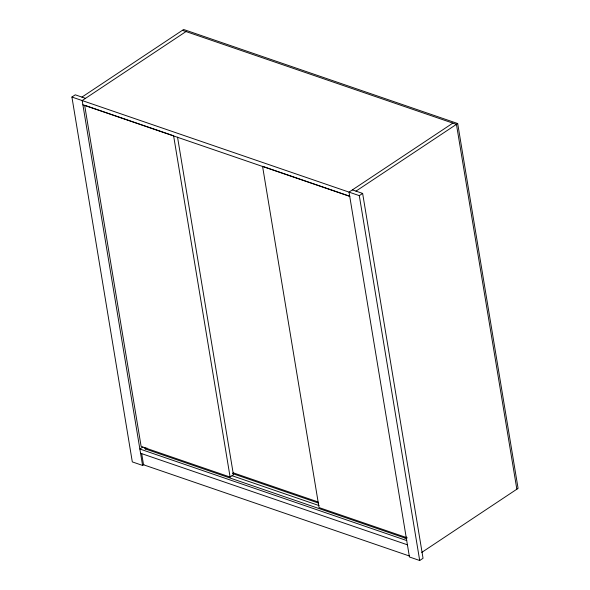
<?xml version="1.0" encoding="UTF-8"?>
<svg xmlns="http://www.w3.org/2000/svg" width="590" height="590" viewBox="0 0 590 590"><rect width="100%" height="100%" fill="white"/><g stroke="black" fill="none" stroke-linecap="round" stroke-linejoin="round"><path stroke-width="0.89" d="M143.916 464.537L142.581 465.422L132.315 461.904L71.914 97.04L75.255 94.82L85.52 98.338M81.929 97.107L183.645 29.5L457.685 123.524L518.086 488.38L421.739 552.424M185.998 31.558L82.18 100.558L142.581 465.422M452.847 123.111L349.029 192.119L409.438 556.982L419.697 560.5L423.045 558.28L362.636 193.417L352.378 189.899M355.969 191.131L457.685 123.524M71.914 97.04L359.295 195.637L362.636 193.417M142.913 446.977L139.859 449.005L406.717 540.558M145.162 447.559A2.198 1.084 -9.4 0 0 145.413 448.983L146.895 448.002M230.1 477.045L173.608 135.781L84.65 105.263L141.15 446.527L230.1 477.045L233.441 474.825L177.546 137.19M145.413 448.983L404.983 538.043L406.466 537.055M182.406 30.326L456.439 124.35L516.847 489.206M349.781 196.227L262.557 166.299L319.05 507.57L407.137 537.785M82.88 104.821L349.737 196.374M233.139 472.797L317.87 501.869M232.497 473.564L318.674 503.137M231.995 475.702L319.102 505.593M140.567 453.26L407.425 544.813M409.519 556.046L143.532 464.787L141.666 453.496M359.295 195.637L419.697 560.5M406.879 538.073A2.198 1.084 -9.4 0 1 404.983 538.043"/></g></svg>
